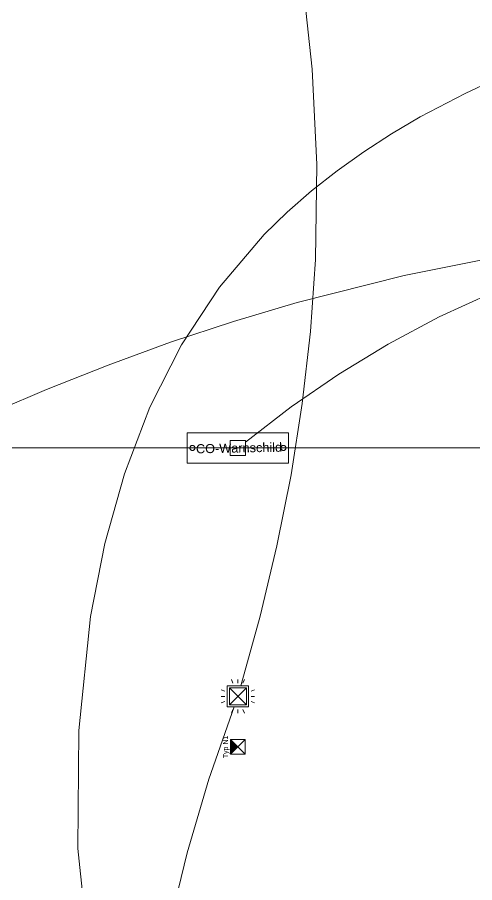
# Model space of a CAD drawing. Extents: x -1067 to 613, y -179 to 712.
# Drawn here: x -278.1 to -187.6, y 13.9 to 185.1 of the extents above; entities that cross this region are included whole.
import ezdxf
from ezdxf.lldxf.tags import DXFTag

# ---------------------------------------------------------------- set-up
doc = ezdxf.new("R2010")
doc.units = 0
doc.layers.get('0').update_dxf_attribs({"lineweight": 13})
for name, color, linetype, lineweight, true_color in [('EL01_WAN_BUS-KNX', 7, 'Continuous', 13, 0xcc0099), ('EL01_WAN_CO-Anlage', 7, 'Continuous', 13, 0x993300), ('EL01_WAN_Leitung_BUS-KNX', 4, 'Continuous', 13, 0x00ffff), ('EL01_WAN_Leitung_HLKS', 5, 'Continuous', 13, 0x0000ff), ('EL01_WAN_Leitung_Notbeleuchtung', 7, 'Continuous', 13, 0x009900), ('EL01_WAN_Licht', 7, 'Continuous', 13, 0x0080ff), ('EL01_WAN_Notbeleuchtungen', 7, 'Continuous', 13, 0x009900), ('EL01_WAN_Notbeleuchtungentyp', 7, 'Continuous', 13, 0x009900)]:
    doc.layers.add(name, color=color, linetype=linetype, lineweight=lineweight, true_color=true_color)
doc.layers.add('S-GRID-____-OTLN', color=7, linetype='Continuous', lineweight=5)
doc.styles.get("Standard").update_dxf_attribs({"font": 'arial.ttf'})
tags = doc.linetypes.add('_Rasterlinie_', pattern=[0.375, 0.2, -0.05, 0.075, -0.05]).pattern_tags.tags
tags[10:11] = [DXFTag(74, 4), DXFTag(75, 0), DXFTag(340, '0'), DXFTag(46, 1.0), DXFTag(50, 0.0), DXFTag(44, 0.0), DXFTag(45, 0.0)]
tags[8:9] = [DXFTag(74, 4), DXFTag(75, 0), DXFTag(340, '0'), DXFTag(46, 1.0), DXFTag(50, 0.0), DXFTag(44, 0.0), DXFTag(45, 0.0)]
tags[6:7] = [DXFTag(74, 4), DXFTag(75, 0), DXFTag(340, '0'), DXFTag(46, 1.0), DXFTag(50, 0.0), DXFTag(44, 0.0), DXFTag(45, 0.0)]
tags[4:5] = [DXFTag(74, 4), DXFTag(75, 0), DXFTag(340, '0'), DXFTag(46, 1.0), DXFTag(50, 0.0), DXFTag(44, 0.0), DXFTag(45, 0.0)]

# ---------------------------------------------------------------- blocks, each defined once
blk = doc.blocks.new('Referenz-A0UJ3194XE', base_point=(-1062.18, -175.86))
at = {"layer": 'S-GRID-____-OTLN', "color": 0, "linetype": '_Rasterlinie_', "ltscale": 0.13}
blk.add_line((-1046.54, 99.88), (-144.67, 99.88), dxfattribs=at)
blk = doc.blocks.new('Notleuchte eckig-A0UJ31FWXE', base_point=(-235.91, 39.27))
at = {"color": 0, "lineweight": -2}
for p, q in [((-232.99, 39.27), (-235.91, 42.19)), ((-232.99, 42.19), (-235.91, 39.27)), ((-235.91, 39.27), (-235.91, 42.19)), ((-235.91, 42.19), (-232.99, 42.19)), ((-232.99, 42.19), (-232.99, 39.27)), ((-232.99, 39.27), (-235.91, 39.27))]:
    blk.add_line(p, q, dxfattribs=at)
for points in [[(-234.45, 40.73), (-235.91, 40.73), (-235.91, 42.19)], [(-235.91, 39.27), (-234.45, 40.73), (-235.91, 40.73)]]:
    blk.add_solid(points, dxfattribs=at)
blk = doc.blocks.new('Bemerkung 1-A0UJ31FYXE', base_point=(-237.4, 38.47))
at = {"color": 0, "lineweight": -2, "insert": (-237.4, 38.47), "char_height": 1, "attachment_point": 1, "rotation": 90}
blk.add_mtext('{\\fArial;Typ N1}', dxfattribs=at)
blk = doc.blocks.new('Bewegungsmelder UP-A0UJ31GSXE', base_point=(-237.77, 47.41))
at = {"color": 0, "lineweight": -2}
for p, q in [((-235.45, 53.34), (-235.73, 54.05)), ((-234.45, 53.34), (-234.45, 54.05)), ((-233.45, 53.34), (-233.17, 54.05)), ((-237.06, 51.73), (-237.77, 52.01)), ((-236.55, 52.83), (-236.55, 48.63)), ((-232.35, 52.83), (-236.55, 52.83)), ((-232.77, 52.41), (-236.13, 52.41)), ((-236.13, 52.41), (-236.13, 49.05)), ((-236.13, 52.41), (-232.77, 49.05)), ((-232.77, 52.41), (-236.13, 49.05)), ((-232.77, 49.05), (-232.77, 52.41)), ((-232.35, 48.63), (-232.35, 52.83)), ((-231.84, 51.73), (-231.13, 52.01)), ((-237.06, 50.73), (-237.77, 50.73)), ((-237.06, 49.73), (-237.77, 49.45)), ((-231.84, 50.73), (-231.13, 50.73)), ((-231.84, 49.73), (-231.13, 49.45)), ((-236.55, 48.63), (-232.35, 48.63)), ((-236.13, 49.05), (-232.77, 49.05)), ((-235.45, 48.12), (-235.73, 47.41)), ((-234.45, 48.12), (-234.45, 47.41)), ((-233.45, 48.12), (-233.17, 47.41))]:
    blk.add_line(p, q, dxfattribs=at)
blk = doc.blocks.new('Einzeiliger Text-A0UJ31ICXE', base_point=(-242.76, 98.81))
at = {"color": 0, "lineweight": -2, "insert": (-242.76, 100.61), "char_height": 1.8, "attachment_point": 1, "rotation": 1.124}
blk.add_mtext('{\\fArial;CO-Warnschild}', dxfattribs=at)
blk = doc.blocks.new('Langfeldleuchte_ 1-flammig_ 18 W-A0UJ31LIXE', base_point=(-244.45, 96.87))
at = {"color": 0, "lineweight": -2}
for p, q in [((-244.45, 102.87), (-224.45, 102.87)), ((-244.45, 96.87), (-244.45, 102.87)), ((-224.45, 96.87), (-224.45, 102.87)), ((-243.94, 99.94), (-243.95, 99.87)), ((-243.95, 99.87), (-243.94, 99.81)), ((-243.93, 100), (-243.94, 99.94)), ((-243.94, 99.81), (-243.93, 99.75)), ((-243.91, 100.07), (-243.93, 100)), ((-243.93, 99.75), (-243.91, 99.68)), ((-243.88, 100.12), (-243.91, 100.07)), ((-243.91, 99.68), (-243.88, 99.62)), ((-243.84, 100.18), (-243.88, 100.12)), ((-243.88, 99.62), (-243.84, 99.57)), ((-243.8, 100.23), (-243.84, 100.18)), ((-243.84, 99.57), (-243.8, 99.52)), ((-243.75, 100.27), (-243.8, 100.23)), ((-243.8, 99.52), (-243.75, 99.48)), ((-243.7, 100.31), (-243.75, 100.27)), ((-243.75, 99.48), (-243.7, 99.44)), ((-243.64, 100.34), (-243.7, 100.31)), ((-243.7, 99.44), (-243.64, 99.41)), ((-243.57, 100.36), (-243.64, 100.34)), ((-243.64, 99.41), (-243.57, 99.39)), ((-243.51, 100.37), (-243.57, 100.36)), ((-243.57, 99.39), (-243.51, 99.38)), ((-243.45, 100.37), (-243.51, 100.37)), ((-243.51, 99.38), (-243.45, 99.37)), ((-243.38, 100.37), (-243.45, 100.37)), ((-243.45, 99.37), (-243.38, 99.38)), ((-243.32, 100.36), (-243.38, 100.37)), ((-243.38, 99.38), (-243.32, 99.39)), ((-243.25, 100.34), (-243.32, 100.36)), ((-243.32, 99.39), (-243.25, 99.41)), ((-243.2, 100.31), (-243.25, 100.34)), ((-243.25, 99.41), (-243.2, 99.44)), ((-243.14, 100.27), (-243.2, 100.31)), ((-243.2, 99.44), (-243.14, 99.48)), ((-243.09, 100.23), (-243.14, 100.27)), ((-243.14, 99.48), (-243.09, 99.52)), ((-243.05, 100.18), (-243.09, 100.23)), ((-243.09, 99.52), (-243.05, 99.57)), ((-243.01, 100.12), (-243.05, 100.18)), ((-243.05, 99.57), (-243.01, 99.62)), ((-242.98, 100.07), (-243.01, 100.12)), ((-243.01, 99.62), (-242.98, 99.68)), ((-242.96, 100), (-242.98, 100.07)), ((-242.98, 99.68), (-242.96, 99.75)), ((-242.95, 99.94), (-242.96, 100)), ((-242.96, 99.75), (-242.95, 99.81)), ((-242.95, 99.87), (-242.95, 99.94)), ((-242.95, 99.81), (-242.95, 99.87)), ((-225.94, 99.94), (-225.95, 99.87)), ((-225.95, 99.87), (-225.94, 99.81)), ((-225.93, 100), (-225.94, 99.94)), ((-225.94, 99.81), (-225.93, 99.75)), ((-225.91, 100.07), (-225.93, 100)), ((-225.93, 99.75), (-225.91, 99.68)), ((-225.88, 100.12), (-225.91, 100.07)), ((-225.91, 99.68), (-225.88, 99.62)), ((-225.84, 100.18), (-225.88, 100.12)), ((-225.88, 99.62), (-225.84, 99.57)), ((-225.8, 100.23), (-225.84, 100.18)), ((-225.84, 99.57), (-225.8, 99.52)), ((-225.75, 100.27), (-225.8, 100.23)), ((-225.8, 99.52), (-225.75, 99.48)), ((-225.7, 100.31), (-225.75, 100.27)), ((-225.75, 99.48), (-225.7, 99.44)), ((-225.64, 100.34), (-225.7, 100.31)), ((-225.7, 99.44), (-225.64, 99.41)), ((-225.57, 100.36), (-225.64, 100.34)), ((-225.64, 99.41), (-225.57, 99.39)), ((-225.51, 100.37), (-225.57, 100.36)), ((-225.57, 99.39), (-225.51, 99.38)), ((-225.45, 100.37), (-225.51, 100.37)), ((-225.51, 99.38), (-225.45, 99.37)), ((-225.38, 100.37), (-225.45, 100.37)), ((-225.45, 99.37), (-225.38, 99.38)), ((-225.32, 100.36), (-225.38, 100.37)), ((-225.38, 99.38), (-225.32, 99.39)), ((-225.25, 100.34), (-225.32, 100.36)), ((-225.32, 99.39), (-225.25, 99.41)), ((-225.2, 100.31), (-225.25, 100.34)), ((-225.25, 99.41), (-225.2, 99.44)), ((-225.14, 100.27), (-225.2, 100.31)), ((-225.2, 99.44), (-225.14, 99.48)), ((-225.09, 100.23), (-225.14, 100.27)), ((-225.14, 99.48), (-225.09, 99.52)), ((-225.05, 100.18), (-225.09, 100.23)), ((-225.09, 99.52), (-225.05, 99.57)), ((-225.01, 100.12), (-225.05, 100.18)), ((-225.05, 99.57), (-225.01, 99.62)), ((-224.98, 100.07), (-225.01, 100.12)), ((-225.01, 99.62), (-224.98, 99.68)), ((-224.96, 100), (-224.98, 100.07)), ((-224.98, 99.68), (-224.96, 99.75)), ((-224.95, 99.94), (-224.96, 100)), ((-224.96, 99.75), (-224.95, 99.81)), ((-224.95, 99.87), (-224.95, 99.94)), ((-224.95, 99.81), (-224.95, 99.87)), ((-244.45, 96.87), (-224.45, 96.87))]:
    blk.add_line(p, q, dxfattribs=at)
blk = doc.blocks.new('Deckendose UP-A0UJ31O8XE', base_point=(-235.95, 98.37))
at = {"color": 0, "lineweight": -2}
for p, q in [((-235.95, 98.37), (-235.95, 101.37)), ((-235.95, 101.37), (-232.95, 101.37)), ((-232.95, 101.37), (-232.95, 98.37)), ((-232.95, 98.37), (-235.95, 98.37))]:
    blk.add_line(p, q, dxfattribs=at)
blk = doc.blocks.new('Leitung-A0UJ31VOXE', base_point=(-266.09, -115.9))
at = {"color": 0, "linetype": 'ByBlock', "lineweight": -2, "ltscale": 0.13}
for p, q in [((-189.51, 170.05), (-180.33, 174.33)), ((-198.37, 165.37), (-189.51, 170.05)), ((-204.06, 162.01), (-198.37, 165.37)), ((-209.56, 158.46), (-204.06, 162.01)), ((-214.84, 154.7), (-209.56, 158.46)), ((-219.9, 150.73), (-214.84, 154.7)), ((-224.69, 146.54), (-219.9, 150.73)), ((-229.22, 142.12), (-224.69, 146.54)), ((-238.08, 131.7), (-229.22, 142.12)), ((-245.61, 120.27), (-238.08, 131.7)), ((-251.86, 107.93), (-245.61, 120.27)), ((-256.9, 94.79), (-251.86, 107.93)), ((-260.79, 80.95), (-256.9, 94.79)), ((-263.59, 66.51), (-260.79, 80.95)), ((-265.89, 43.96), (-263.59, 66.51)), ((-266.09, 20.64), (-265.89, 43.96)), ((-261.04, -26.9), (-266.09, 20.64))]:
    blk.add_line(p, q, dxfattribs=at)
blk = doc.blocks.new('Leitung-A0UJ320YXE', base_point=(-253.45, -147.17))
at = {"color": 0, "linetype": 'ByBlock', "lineweight": -2, "ltscale": 0.13}
for p, q in [((-235.2, 48.63), (-240.21, 34.34)), ((-240.21, 34.34), (-244.5, 19.79)), ((-244.5, 19.79), (-248.02, 5.01))]:
    blk.add_line(p, q, dxfattribs=at)
blk = doc.blocks.new('Leitung-A0UJ321OXE', base_point=(-233.86, 52.83))
at = {"color": 0, "linetype": 'ByBlock', "lineweight": -2, "ltscale": 0.13}
for p, q in [((-221.76, 193.55), (-219.76, 174.81)), ((-219.76, 174.81), (-218.86, 155.99)), ((-218.86, 155.99), (-219.11, 137.18)), ((-219.11, 137.18), (-220.08, 122.9)), ((-220.08, 122.9), (-221.71, 108.68)), ((-221.71, 108.68), (-223.94, 94.55)), ((-223.94, 94.55), (-226.74, 80.51)), ((-226.74, 80.51), (-230.05, 66.6)), ((-230.05, 66.6), (-233.84, 52.83))]:
    blk.add_line(p, q, dxfattribs=at)
blk = doc.blocks.new('Leitung-A0UJ325AXE', base_point=(-232.95, 101.04))
at = {"color": 0, "linetype": 'ByBlock', "lineweight": -2, "ltscale": 0.13}
for p, q in [((-133.78, 143.55), (-120.19, 144.74)), ((-120.19, 144.74), (-106.58, 145.16)), ((-106.58, 145.16), (-93.01, 144.86)), ((-147.26, 141.52), (-133.78, 143.55)), ((-160.54, 138.58), (-147.26, 141.52)), ((-173.56, 134.66), (-160.54, 138.58)), ((-184.23, 130.58), (-173.56, 134.66)), ((-194.63, 125.82), (-184.23, 130.58)), ((-204.73, 120.43), (-194.63, 125.82)), ((-214.49, 114.47), (-204.73, 120.43)), ((-223.91, 107.99), (-214.49, 114.47)), ((-232.95, 101.04), (-223.91, 107.99))]:
    blk.add_line(p, q, dxfattribs=at)
blk = doc.blocks.new('Leitung-A0UJ32BCXE', base_point=(-296.29, 100.86))
at = {"color": 0, "linetype": 'ByBlock', "lineweight": -2, "ltscale": 0.13}
for p, q in [((-180.08, 138.3), (-201.53, 134.03)), ((-201.53, 134.03), (-222.71, 128.67)), ((-222.71, 128.67), (-235.3, 124.92)), ((-235.3, 124.92), (-247.76, 120.78)), ((-247.76, 120.78), (-260.09, 116.28)), ((-260.09, 116.28), (-272.29, 111.45)), ((-272.29, 111.45), (-284.36, 106.3))]:
    blk.add_line(p, q, dxfattribs=at)

msp = doc.modelspace()

# ---------------------------------------------------------------- block references
at = {"color": 9, "lineweight": 25, "ltscale": 0.25, "true_color": 0xc0c0c0}
msp.add_blockref('Referenz-A0UJ3194XE', (-1062.18, -175.86), dxfattribs=at)
at = {"layer": 'EL01_WAN_BUS-KNX', "linetype": 'Continuous', "ltscale": 0.13}
msp.add_blockref('Bewegungsmelder UP-A0UJ31GSXE', (-237.77, 47.41), dxfattribs=at)
at = {"layer": 'EL01_WAN_CO-Anlage', "ltscale": 0.13}
for name, p in [('Langfeldleuchte_ 1-flammig_ 18 W-A0UJ31LIXE', (-244.45, 96.87)), ('Einzeiliger Text-A0UJ31ICXE', (-242.76, 98.81))]:
    msp.add_blockref(name, p, dxfattribs=at)
at = {"layer": 'EL01_WAN_Leitung_BUS-KNX', "ltscale": 0.13}
for name, p in [('Leitung-A0UJ321OXE', (-233.86, 52.83)), ('Leitung-A0UJ320YXE', (-253.45, -147.17))]:
    msp.add_blockref(name, p, dxfattribs=at)
at = {"layer": 'EL01_WAN_Leitung_HLKS', "ltscale": 0.13}
for name, p in [('Leitung-A0UJ32BCXE', (-296.29, 100.86)), ('Leitung-A0UJ325AXE', (-232.95, 101.04))]:
    msp.add_blockref(name, p, dxfattribs=at)
at = {"layer": 'EL01_WAN_Leitung_Notbeleuchtung', "ltscale": 0.13}
msp.add_blockref('Leitung-A0UJ31VOXE', (-266.09, -115.9), dxfattribs=at)
at = {"layer": 'EL01_WAN_Licht', "linetype": 'Continuous', "ltscale": 0.13}
msp.add_blockref('Deckendose UP-A0UJ31O8XE', (-235.95, 98.37), dxfattribs=at)
at = {"layer": 'EL01_WAN_Notbeleuchtungen', "linetype": 'Continuous', "ltscale": 0.13}
msp.add_blockref('Notleuchte eckig-A0UJ31FWXE', (-235.91, 39.27), dxfattribs=at)
at = {"layer": 'EL01_WAN_Notbeleuchtungentyp', "linetype": 'Continuous', "ltscale": 0.13}
msp.add_blockref('Bemerkung 1-A0UJ31FYXE', (-237.4, 38.47), dxfattribs=at)

doc.saveas('drawing.dxf')
